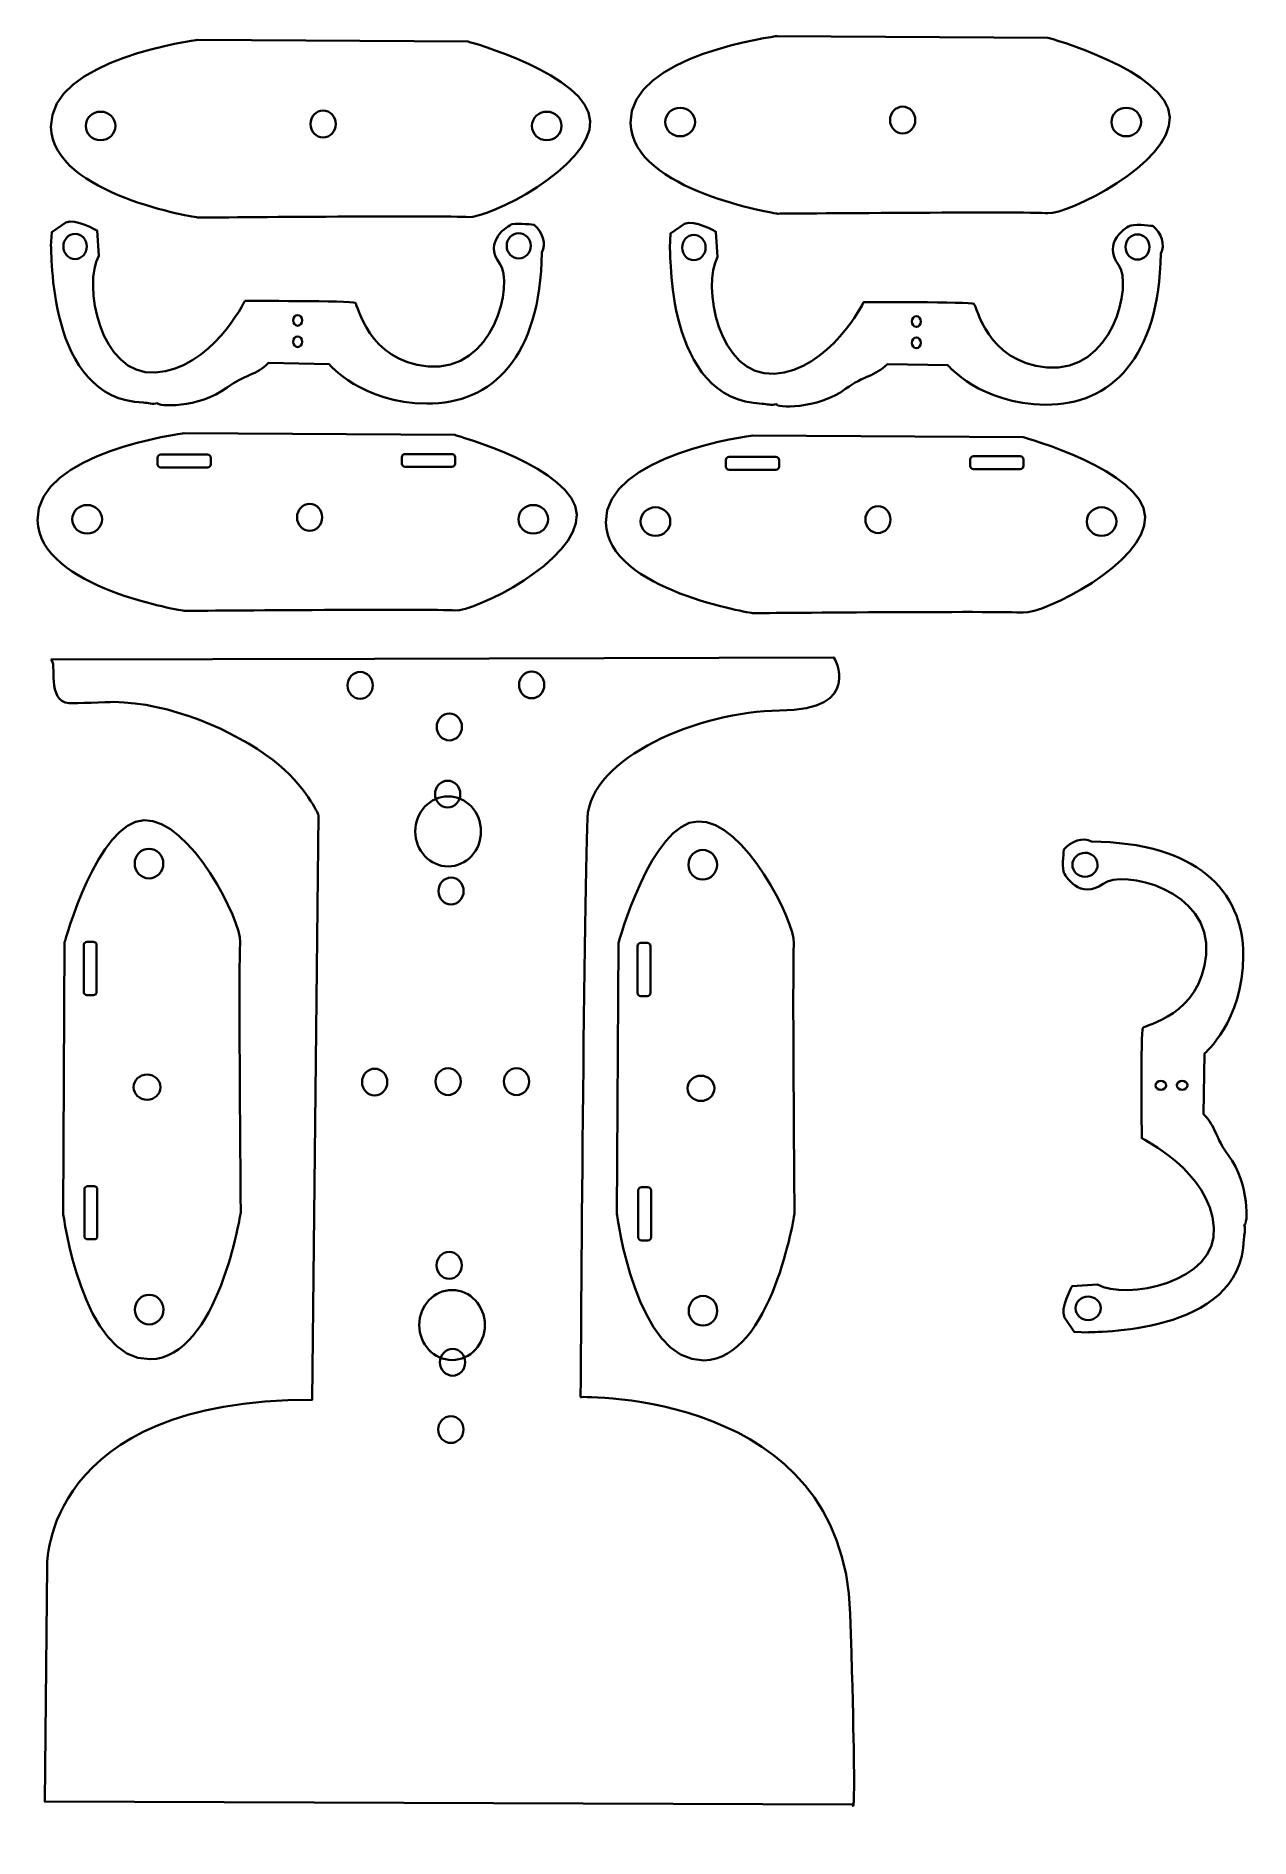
# Model space of a CAD drawing. Header units: centimetres. Extents: x 0.2 to 18.5, y 4.6 to 31.8.
import ezdxf

# ---------------------------------------------------------------- set-up
doc = ezdxf.new("R2010")
doc.units = ezdxf.units.CM

msp = doc.modelspace()

# ---------------------------------------------------------------- linework, layer by layer
at = {"color": 18, "linetype": 'Continuous', "lineweight": 35, "true_color": 0x000000}
for points, knots in [([(2.637, 31.786), (2.637, 31.786), (6.727, 31.761), (6.727, 31.761), (6.727, 31.761), (8.543, 31.262), (8.569, 30.56), (8.594, 29.858), (7.021, 29.085), (6.726, 29.11), (6.43, 29.135), (2.644, 29.102), (2.644, 29.102), (2.644, 29.102), (0.445, 29.442), (0.423, 30.472), (0.401, 31.503), (2.637, 31.786), (2.637, 31.786)], [0, 0, 0, 0, 1, 1, 1, 2, 2, 2, 3, 3, 3, 4, 4, 4, 5, 5, 5, 6, 6, 6, 6]), ([(11.392, 31.845), (11.392, 31.845), (15.482, 31.82), (15.482, 31.82), (15.482, 31.82), (17.297, 31.321), (17.323, 30.619), (17.349, 29.917), (15.776, 29.144), (15.48, 29.169), (15.185, 29.194), (11.398, 29.161), (11.398, 29.161), (11.398, 29.161), (9.2, 29.501), (9.178, 30.532), (9.156, 31.562), (11.392, 31.845), (11.392, 31.845)], [0, 0, 0, 0, 1, 1, 1, 2, 2, 2, 3, 3, 3, 4, 4, 4, 5, 5, 5, 6, 6, 6, 6]), ([(13.288, 30.779), (13.394, 30.779), (13.479, 30.688), (13.479, 30.575), (13.479, 30.463), (13.394, 30.372), (13.288, 30.372), (13.183, 30.372), (13.098, 30.463), (13.098, 30.575), (13.098, 30.688), (13.183, 30.779), (13.288, 30.779)], [0, 0, 0, 0, 1, 1, 1, 2, 2, 2, 3, 3, 3, 4, 4, 4, 4]), ([(1.173, 30.702), (1.296, 30.702), (1.397, 30.606), (1.397, 30.487), (1.397, 30.367), (1.296, 30.271), (1.173, 30.271), (1.049, 30.271), (0.948, 30.367), (0.948, 30.487), (0.948, 30.606), (1.049, 30.702), (1.173, 30.702)], [0, 0, 0, 0, 1, 1, 1, 2, 2, 2, 3, 3, 3, 4, 4, 4, 4]), ([(4.534, 30.719), (4.639, 30.719), (4.724, 30.628), (4.724, 30.516), (4.724, 30.404), (4.639, 30.313), (4.534, 30.313), (4.429, 30.313), (4.343, 30.404), (4.343, 30.516), (4.343, 30.628), (4.429, 30.719), (4.534, 30.719)], [0, 0, 0, 0, 1, 1, 1, 2, 2, 2, 3, 3, 3, 4, 4, 4, 4]), ([(7.912, 30.702), (8.036, 30.702), (8.136, 30.606), (8.136, 30.487), (8.136, 30.367), (8.036, 30.271), (7.912, 30.271), (7.788, 30.271), (7.688, 30.367), (7.688, 30.487), (7.688, 30.606), (7.788, 30.702), (7.912, 30.702)], [0, 0, 0, 0, 1, 1, 1, 2, 2, 2, 3, 3, 3, 4, 4, 4, 4]), ([(9.927, 30.762), (10.051, 30.762), (10.152, 30.665), (10.152, 30.546), (10.152, 30.427), (10.051, 30.33), (9.927, 30.33), (9.803, 30.33), (9.703, 30.427), (9.703, 30.546), (9.703, 30.665), (9.803, 30.762), (9.927, 30.762)], [0, 0, 0, 0, 1, 1, 1, 2, 2, 2, 3, 3, 3, 4, 4, 4, 4]), ([(16.667, 30.762), (16.79, 30.762), (16.891, 30.665), (16.891, 30.546), (16.891, 30.427), (16.79, 30.33), (16.667, 30.33), (16.543, 30.33), (16.442, 30.427), (16.442, 30.546), (16.442, 30.665), (16.543, 30.762), (16.667, 30.762)], [0, 0, 0, 0, 1, 1, 1, 2, 2, 2, 3, 3, 3, 4, 4, 4, 4]), ([(0.423, 28.668), (0.443, 28.654), (0.343, 26.353), (1.82, 26.307), (1.891, 26.305), (1.957, 26.274), (2.035, 26.3), (2.011, 26.246), (2.652, 26.211), (3.085, 26.534), (3.352, 26.732), (3.524, 26.718), (3.709, 26.905), (3.709, 26.905), (4.625, 26.888), (4.625, 26.888), (4.625, 26.888), (5.11, 26.299), (6.101, 26.291), (7.092, 26.283), (7.819, 27.005), (7.838, 28.575), (7.913, 28.701), (7.847, 28.889), (7.722, 28.992), (7.722, 28.992), (7.488, 29.023), (7.391, 29.001), (7.327, 28.986), (6.947, 28.743), (7.203, 28.404), (7.421, 28.114), (7.115, 26.76), (6.119, 26.854), (5.195, 26.941), (5.067, 27.788), (5.017, 27.816), (4.966, 27.847), (3.352, 27.842), (3.352, 27.842), (3.352, 27.842), (2.842, 26.81), (1.999, 26.76), (1.157, 26.71), (0.902, 28.108), (1.147, 28.524), (1.147, 28.524), (1.121, 28.906), (1.121, 28.906), (1.121, 28.906), (0.788, 29.095), (0.648, 29.026), (0.648, 29.026), (0.434, 28.881), (0.434, 28.881), (0.434, 28.881), (0.423, 28.668), (0.423, 28.668)], [0, 0, 0, 0, 1, 1, 1, 2, 2, 2, 3, 3, 3, 4, 4, 4, 5, 5, 5, 6, 6, 6, 7, 7, 7, 8, 8, 8, 9, 9, 9, 10, 10, 10, 11, 11, 11, 12, 12, 12, 13, 13, 13, 14, 14, 14, 15, 15, 15, 16, 16, 16, 17, 17, 17, 18, 18, 18, 19, 19, 19, 19]), ([(7.489, 28.865), (7.589, 28.865), (7.671, 28.78), (7.671, 28.675), (7.671, 28.57), (7.589, 28.484), (7.489, 28.484), (7.388, 28.484), (7.307, 28.57), (7.307, 28.675), (7.307, 28.78), (7.388, 28.865), (7.489, 28.865)], [0, 0, 0, 0, 1, 1, 1, 2, 2, 2, 3, 3, 3, 4, 4, 4, 4]), ([(9.771, 28.651), (9.79, 28.637), (9.69, 26.336), (11.167, 26.29), (11.238, 26.288), (11.304, 26.257), (11.383, 26.283), (11.358, 26.23), (11.999, 26.194), (12.432, 26.517), (12.699, 26.715), (12.871, 26.701), (13.057, 26.888), (13.057, 26.888), (13.972, 26.871), (13.972, 26.871), (13.972, 26.871), (14.458, 26.283), (15.448, 26.275), (16.439, 26.267), (17.166, 26.988), (17.186, 28.558), (17.261, 28.684), (17.195, 28.872), (17.069, 28.975), (17.069, 28.975), (16.835, 29.006), (16.738, 28.984), (16.674, 28.969), (16.294, 28.726), (16.55, 28.387), (16.769, 28.097), (16.462, 26.743), (15.466, 26.837), (14.543, 26.924), (14.414, 27.771), (14.365, 27.799), (14.313, 27.83), (12.699, 27.825), (12.699, 27.825), (12.699, 27.825), (12.189, 26.793), (11.347, 26.743), (10.504, 26.693), (10.249, 28.091), (10.494, 28.507), (10.494, 28.507), (10.468, 28.889), (10.468, 28.889), (10.468, 28.889), (10.135, 29.078), (9.995, 29.009), (9.995, 29.009), (9.781, 28.864), (9.781, 28.864), (9.781, 28.864), (9.771, 28.651), (9.771, 28.651)], [0, 0, 0, 0, 1, 1, 1, 2, 2, 2, 3, 3, 3, 4, 4, 4, 5, 5, 5, 6, 6, 6, 7, 7, 7, 8, 8, 8, 9, 9, 9, 10, 10, 10, 11, 11, 11, 12, 12, 12, 13, 13, 13, 14, 14, 14, 15, 15, 15, 16, 16, 16, 17, 17, 17, 18, 18, 18, 19, 19, 19, 19]), ([(9.771, 28.651), (9.79, 28.637), (9.69, 26.336), (11.167, 26.29), (11.238, 26.288), (11.304, 26.257), (11.383, 26.283), (11.358, 26.23), (11.999, 26.194), (12.432, 26.517), (12.699, 26.715), (12.871, 26.701), (13.057, 26.888), (13.057, 26.888), (13.972, 26.871), (13.972, 26.871), (13.972, 26.871), (14.458, 26.283), (15.448, 26.275), (16.439, 26.267), (17.166, 26.988), (17.186, 28.558), (17.261, 28.684), (17.195, 28.872), (17.069, 28.975), (17.069, 28.975), (16.835, 29.006), (16.738, 28.984), (16.674, 28.969), (16.294, 28.726), (16.55, 28.387), (16.769, 28.097), (16.462, 26.743), (15.466, 26.837), (14.543, 26.924), (14.414, 27.771), (14.365, 27.799), (14.313, 27.83), (12.699, 27.825), (12.699, 27.825), (12.699, 27.825), (12.189, 26.793), (11.347, 26.743), (10.504, 26.693), (10.249, 28.091), (10.494, 28.507), (10.494, 28.507), (10.468, 28.889), (10.468, 28.889), (10.468, 28.889), (10.135, 29.078), (9.995, 29.009), (9.995, 29.009), (9.781, 28.864), (9.781, 28.864), (9.781, 28.864), (9.771, 28.651), (9.771, 28.651)], [0, 0, 0, 0, 1, 1, 1, 2, 2, 2, 3, 3, 3, 4, 4, 4, 5, 5, 5, 6, 6, 6, 7, 7, 7, 8, 8, 8, 9, 9, 9, 10, 10, 10, 11, 11, 11, 12, 12, 12, 13, 13, 13, 14, 14, 14, 15, 15, 15, 16, 16, 16, 17, 17, 17, 18, 18, 18, 19, 19, 19, 19]), ([(0.787, 28.857), (0.886, 28.857), (0.965, 28.771), (0.965, 28.666), (0.965, 28.561), (0.886, 28.476), (0.787, 28.476), (0.689, 28.476), (0.61, 28.561), (0.61, 28.666), (0.61, 28.771), (0.689, 28.857), (0.787, 28.857)], [0, 0, 0, 0, 1, 1, 1, 2, 2, 2, 3, 3, 3, 4, 4, 4, 4]), ([(10.135, 28.84), (10.233, 28.84), (10.312, 28.754), (10.312, 28.649), (10.312, 28.544), (10.233, 28.459), (10.135, 28.459), (10.036, 28.459), (9.957, 28.544), (9.957, 28.649), (9.957, 28.754), (10.036, 28.84), (10.135, 28.84)], [0, 0, 0, 0, 1, 1, 1, 2, 2, 2, 3, 3, 3, 4, 4, 4, 4]), ([(16.836, 28.848), (16.936, 28.848), (17.018, 28.763), (17.018, 28.658), (17.018, 28.553), (16.936, 28.467), (16.836, 28.467), (16.735, 28.467), (16.654, 28.553), (16.654, 28.658), (16.654, 28.763), (16.735, 28.848), (16.836, 28.848)], [0, 0, 0, 0, 1, 1, 1, 2, 2, 2, 3, 3, 3, 4, 4, 4, 4]), ([(4.149, 27.629), (4.186, 27.629), (4.216, 27.593), (4.216, 27.549), (4.216, 27.504), (4.186, 27.468), (4.149, 27.468), (4.111, 27.468), (4.081, 27.504), (4.081, 27.549), (4.081, 27.593), (4.111, 27.629), (4.149, 27.629)], [0, 0, 0, 0, 1, 1, 1, 2, 2, 2, 3, 3, 3, 4, 4, 4, 4]), ([(13.496, 27.612), (13.533, 27.612), (13.564, 27.576), (13.564, 27.532), (13.564, 27.487), (13.533, 27.451), (13.496, 27.451), (13.458, 27.451), (13.428, 27.487), (13.428, 27.532), (13.428, 27.576), (13.458, 27.612), (13.496, 27.612)], [0, 0, 0, 0, 1, 1, 1, 2, 2, 2, 3, 3, 3, 4, 4, 4, 4]), ([(4.149, 27.307), (4.186, 27.307), (4.216, 27.271), (4.216, 27.227), (4.216, 27.182), (4.186, 27.146), (4.149, 27.146), (4.111, 27.146), (4.081, 27.182), (4.081, 27.227), (4.081, 27.271), (4.111, 27.307), (4.149, 27.307)], [0, 0, 0, 0, 1, 1, 1, 2, 2, 2, 3, 3, 3, 4, 4, 4, 4]), ([(13.496, 27.29), (13.533, 27.29), (13.564, 27.254), (13.564, 27.21), (13.564, 27.166), (13.533, 27.129), (13.496, 27.129), (13.458, 27.129), (13.428, 27.166), (13.428, 27.21), (13.428, 27.254), (13.458, 27.29), (13.496, 27.29)], [0, 0, 0, 0, 1, 1, 1, 2, 2, 2, 3, 3, 3, 4, 4, 4, 4]), ([(2.434, 25.843), (2.434, 25.843), (6.524, 25.817), (6.524, 25.817), (6.524, 25.817), (8.34, 25.318), (8.365, 24.616), (8.391, 23.914), (6.818, 23.141), (6.522, 23.166), (6.227, 23.192), (2.44, 23.159), (2.44, 23.159), (2.44, 23.159), (0.242, 23.499), (0.22, 24.529), (0.198, 25.559), (2.434, 25.843), (2.434, 25.843)], [0, 0, 0, 0, 1, 1, 1, 2, 2, 2, 3, 3, 3, 4, 4, 4, 5, 5, 5, 6, 6, 6, 6]), ([(2.434, 25.843), (2.434, 25.843), (6.524, 25.817), (6.524, 25.817), (6.524, 25.817), (8.34, 25.318), (8.365, 24.616), (8.391, 23.914), (6.818, 23.141), (6.522, 23.166), (6.227, 23.192), (2.44, 23.159), (2.44, 23.159), (2.44, 23.159), (0.242, 23.499), (0.22, 24.529), (0.198, 25.559), (2.434, 25.843), (2.434, 25.843)], [0, 0, 0, 0, 1, 1, 1, 2, 2, 2, 3, 3, 3, 4, 4, 4, 5, 5, 5, 6, 6, 6, 6]), ([(11.019, 25.809), (11.019, 25.809), (15.109, 25.783), (15.109, 25.783), (15.109, 25.783), (16.925, 25.284), (16.951, 24.582), (16.976, 23.88), (15.403, 23.107), (15.108, 23.133), (14.812, 23.158), (11.026, 23.125), (11.026, 23.125), (11.026, 23.125), (8.827, 23.465), (8.805, 24.495), (8.783, 25.525), (11.019, 25.809), (11.019, 25.809)], [0, 0, 0, 0, 1, 1, 1, 2, 2, 2, 3, 3, 3, 4, 4, 4, 5, 5, 5, 6, 6, 6, 6]), ([(11.019, 25.809), (11.019, 25.809), (15.109, 25.783), (15.109, 25.783), (15.109, 25.783), (16.925, 25.284), (16.951, 24.582), (16.976, 23.88), (15.403, 23.107), (15.108, 23.133), (14.812, 23.158), (11.026, 23.125), (11.026, 23.125), (11.026, 23.125), (8.827, 23.465), (8.805, 24.495), (8.783, 25.525), (11.019, 25.809), (11.019, 25.809)], [0, 0, 0, 0, 1, 1, 1, 2, 2, 2, 3, 3, 3, 4, 4, 4, 5, 5, 5, 6, 6, 6, 6]), ([(0.969, 24.759), (1.093, 24.759), (1.194, 24.662), (1.194, 24.543), (1.194, 24.424), (1.093, 24.327), (0.969, 24.327), (0.846, 24.327), (0.745, 24.424), (0.745, 24.543), (0.745, 24.662), (0.846, 24.759), (0.969, 24.759)], [0, 0, 0, 0, 1, 1, 1, 2, 2, 2, 3, 3, 3, 4, 4, 4, 4]), ([(0.969, 24.759), (1.093, 24.759), (1.194, 24.662), (1.194, 24.543), (1.194, 24.424), (1.093, 24.327), (0.969, 24.327), (0.846, 24.327), (0.745, 24.424), (0.745, 24.543), (0.745, 24.662), (0.846, 24.759), (0.969, 24.759)], [0, 0, 0, 0, 1, 1, 1, 2, 2, 2, 3, 3, 3, 4, 4, 4, 4]), ([(4.331, 24.776), (4.436, 24.776), (4.521, 24.685), (4.521, 24.573), (4.521, 24.46), (4.436, 24.369), (4.331, 24.369), (4.226, 24.369), (4.14, 24.46), (4.14, 24.573), (4.14, 24.685), (4.226, 24.776), (4.331, 24.776)], [0, 0, 0, 0, 1, 1, 1, 2, 2, 2, 3, 3, 3, 4, 4, 4, 4]), ([(4.331, 24.776), (4.436, 24.776), (4.521, 24.685), (4.521, 24.573), (4.521, 24.46), (4.436, 24.369), (4.331, 24.369), (4.226, 24.369), (4.14, 24.46), (4.14, 24.573), (4.14, 24.685), (4.226, 24.776), (4.331, 24.776)], [0, 0, 0, 0, 1, 1, 1, 2, 2, 2, 3, 3, 3, 4, 4, 4, 4]), ([(7.709, 24.759), (7.833, 24.759), (7.933, 24.662), (7.933, 24.543), (7.933, 24.424), (7.833, 24.327), (7.709, 24.327), (7.585, 24.327), (7.485, 24.424), (7.485, 24.543), (7.485, 24.662), (7.585, 24.759), (7.709, 24.759)], [0, 0, 0, 0, 1, 1, 1, 2, 2, 2, 3, 3, 3, 4, 4, 4, 4]), ([(7.709, 24.759), (7.833, 24.759), (7.933, 24.662), (7.933, 24.543), (7.933, 24.424), (7.833, 24.327), (7.709, 24.327), (7.585, 24.327), (7.485, 24.424), (7.485, 24.543), (7.485, 24.662), (7.585, 24.759), (7.709, 24.759)], [0, 0, 0, 0, 1, 1, 1, 2, 2, 2, 3, 3, 3, 4, 4, 4, 4]), ([(9.555, 24.725), (9.678, 24.725), (9.779, 24.628), (9.779, 24.509), (9.779, 24.39), (9.678, 24.293), (9.555, 24.293), (9.431, 24.293), (9.33, 24.39), (9.33, 24.509), (9.33, 24.628), (9.431, 24.725), (9.555, 24.725)], [0, 0, 0, 0, 1, 1, 1, 2, 2, 2, 3, 3, 3, 4, 4, 4, 4]), ([(9.555, 24.725), (9.678, 24.725), (9.779, 24.628), (9.779, 24.509), (9.779, 24.39), (9.678, 24.293), (9.555, 24.293), (9.431, 24.293), (9.33, 24.39), (9.33, 24.509), (9.33, 24.628), (9.431, 24.725), (9.555, 24.725)], [0, 0, 0, 0, 1, 1, 1, 2, 2, 2, 3, 3, 3, 4, 4, 4, 4]), ([(12.916, 24.742), (13.021, 24.742), (13.106, 24.651), (13.106, 24.539), (13.106, 24.427), (13.021, 24.335), (12.916, 24.335), (12.811, 24.335), (12.725, 24.427), (12.725, 24.539), (12.725, 24.651), (12.811, 24.742), (12.916, 24.742)], [0, 0, 0, 0, 1, 1, 1, 2, 2, 2, 3, 3, 3, 4, 4, 4, 4]), ([(12.916, 24.742), (13.021, 24.742), (13.106, 24.651), (13.106, 24.539), (13.106, 24.427), (13.021, 24.335), (12.916, 24.335), (12.811, 24.335), (12.725, 24.427), (12.725, 24.539), (12.725, 24.651), (12.811, 24.742), (12.916, 24.742)], [0, 0, 0, 0, 1, 1, 1, 2, 2, 2, 3, 3, 3, 4, 4, 4, 4]), ([(16.294, 24.725), (16.418, 24.725), (16.518, 24.628), (16.518, 24.509), (16.518, 24.39), (16.418, 24.293), (16.294, 24.293), (16.17, 24.293), (16.07, 24.39), (16.07, 24.509), (16.07, 24.628), (16.17, 24.725), (16.294, 24.725)], [0, 0, 0, 0, 1, 1, 1, 2, 2, 2, 3, 3, 3, 4, 4, 4, 4]), ([(16.294, 24.725), (16.418, 24.725), (16.518, 24.628), (16.518, 24.509), (16.518, 24.39), (16.418, 24.293), (16.294, 24.293), (16.17, 24.293), (16.07, 24.39), (16.07, 24.509), (16.07, 24.628), (16.17, 24.725), (16.294, 24.725)], [0, 0, 0, 0, 1, 1, 1, 2, 2, 2, 3, 3, 3, 4, 4, 4, 4]), ([(0.423, 22.422), (0.423, 22.422), (5.308, 22.437), (5.308, 22.437), (5.308, 22.437), (12.251, 22.456), (12.251, 22.456), (12.251, 22.456), (12.709, 21.661), (11.428, 21.652), (10.224, 21.644), (8.562, 20.945), (8.526, 20.026), (8.471, 18.627), (8.424, 11.28), (8.424, 11.28), (8.424, 11.28), (12.391, 11.389), (12.497, 8.003), (12.602, 4.617), (12.531, 5.125), (12.531, 5.125), (12.531, 5.125), (0.33, 5.167), (0.33, 5.167), (0.33, 5.167), (0.364, 8.731), (0.364, 8.731), (0.364, 8.731), (0.31, 11.245), (4.369, 11.238), (4.369, 11.238), (4.462, 20.077), (4.462, 20.077), (4.462, 20.077), (4.28, 20.519), (3.774, 20.906), (3.184, 21.358), (2.215, 21.774), (1.371, 21.783), (1.265, 21.784), (0.795, 21.758), (0.696, 21.764), (0.351, 21.787), (0.52, 22.392), (0.423, 22.422)], [0, 0, 0, 0, 1, 1, 1, 2, 2, 2, 3, 3, 3, 4, 4, 4, 5, 5, 5, 6, 6, 6, 7, 7, 7, 8, 8, 8, 9, 9, 9, 10, 10, 10, 11, 11, 11, 12, 12, 12, 13, 13, 13, 14, 14, 14, 15, 15, 15, 15]), ([(5.094, 21.829), (4.989, 21.829), (4.904, 21.92), (4.904, 22.033), (4.903, 22.145), (4.989, 22.236), (5.094, 22.236), (5.199, 22.236), (5.284, 22.145), (5.285, 22.033), (5.285, 21.92), (5.199, 21.829), (5.094, 21.829)], [0, 0, 0, 0, 1, 1, 1, 2, 2, 2, 3, 3, 3, 4, 4, 4, 4]), ([(7.685, 21.838), (7.58, 21.838), (7.494, 21.929), (7.494, 22.041), (7.494, 22.153), (7.58, 22.244), (7.685, 22.244), (7.79, 22.244), (7.875, 22.153), (7.875, 22.041), (7.875, 21.929), (7.79, 21.838), (7.685, 21.838)], [0, 0, 0, 0, 1, 1, 1, 2, 2, 2, 3, 3, 3, 4, 4, 4, 4]), ([(6.44, 21.203), (6.335, 21.203), (6.25, 21.294), (6.25, 21.406), (6.25, 21.518), (6.335, 21.609), (6.44, 21.609), (6.545, 21.609), (6.631, 21.518), (6.631, 21.406), (6.631, 21.294), (6.545, 21.203), (6.44, 21.203)], [0, 0, 0, 0, 1, 1, 1, 2, 2, 2, 3, 3, 3, 4, 4, 4, 4]), ([(6.415, 20.187), (6.31, 20.187), (6.225, 20.278), (6.225, 20.39), (6.225, 20.502), (6.31, 20.593), (6.415, 20.593), (6.52, 20.593), (6.606, 20.502), (6.606, 20.39), (6.606, 20.278), (6.52, 20.187), (6.415, 20.187)], [0, 0, 0, 0, 1, 1, 1, 2, 2, 2, 3, 3, 3, 4, 4, 4, 4]), ([(6.423, 19.298), (6.149, 19.298), (5.927, 19.535), (5.927, 19.827), (5.927, 20.119), (6.149, 20.356), (6.423, 20.356), (6.697, 20.356), (6.919, 20.119), (6.919, 19.827), (6.919, 19.535), (6.697, 19.298), (6.423, 19.298)], [0, 0, 0, 0, 1, 1, 1, 2, 2, 2, 3, 3, 3, 4, 4, 4, 4]), ([(0.606, 14.064), (0.606, 14.064), (0.63, 18.155), (0.63, 18.155), (0.63, 18.155), (1.128, 19.97), (1.83, 19.996), (2.532, 20.023), (3.306, 18.45), (3.281, 18.154), (3.256, 17.859), (3.29, 14.072), (3.29, 14.072), (3.29, 14.072), (2.951, 11.874), (1.921, 11.851), (0.891, 11.828), (0.606, 14.064), (0.606, 14.064)], [0, 0, 0, 0, 1, 1, 1, 2, 2, 2, 3, 3, 3, 4, 4, 4, 5, 5, 5, 6, 6, 6, 6]), ([(0.606, 14.064), (0.606, 14.064), (0.63, 18.155), (0.63, 18.155), (0.63, 18.155), (1.128, 19.97), (1.83, 19.996), (2.532, 20.023), (3.306, 18.45), (3.281, 18.154), (3.256, 17.859), (3.29, 14.072), (3.29, 14.072), (3.29, 14.072), (2.951, 11.874), (1.921, 11.851), (0.891, 11.828), (0.606, 14.064), (0.606, 14.064)], [0, 0, 0, 0, 1, 1, 1, 2, 2, 2, 3, 3, 3, 4, 4, 4, 5, 5, 5, 6, 6, 6, 6]), ([(8.971, 14.048), (8.971, 14.048), (8.995, 18.138), (8.995, 18.138), (8.995, 18.138), (9.493, 19.953), (10.195, 19.979), (10.897, 20.006), (11.671, 18.433), (11.646, 18.137), (11.621, 17.842), (11.655, 14.055), (11.655, 14.055), (11.655, 14.055), (11.316, 11.857), (10.286, 11.834), (9.256, 11.812), (8.971, 14.048), (8.971, 14.048)], [0, 0, 0, 0, 1, 1, 1, 2, 2, 2, 3, 3, 3, 4, 4, 4, 5, 5, 5, 6, 6, 6, 6]), ([(8.971, 14.048), (8.971, 14.048), (8.995, 18.138), (8.995, 18.138), (8.995, 18.138), (9.493, 19.953), (10.195, 19.979), (10.897, 20.006), (11.671, 18.433), (11.646, 18.137), (11.621, 17.842), (11.655, 14.055), (11.655, 14.055), (11.655, 14.055), (11.316, 11.857), (10.286, 11.834), (9.256, 11.812), (8.971, 14.048), (8.971, 14.048)], [0, 0, 0, 0, 1, 1, 1, 2, 2, 2, 3, 3, 3, 4, 4, 4, 5, 5, 5, 6, 6, 6, 6]), ([(16.09, 12.257), (16.105, 12.276), (18.407, 12.19), (18.443, 13.667), (18.445, 13.738), (18.475, 13.804), (18.449, 13.883), (18.503, 13.859), (18.535, 14.5), (18.209, 14.931), (18.009, 15.196), (18.023, 15.369), (17.834, 15.553), (17.834, 15.553), (17.846, 16.469), (17.846, 16.469), (17.846, 16.469), (18.432, 16.958), (18.434, 17.948), (18.436, 18.939), (17.71, 19.662), (16.141, 19.672), (16.014, 19.746), (15.826, 19.679), (15.724, 19.553), (15.724, 19.553), (15.695, 19.319), (15.717, 19.222), (15.732, 19.158), (15.978, 18.78), (16.315, 19.037), (16.604, 19.258), (17.959, 18.959), (17.872, 17.963), (17.79, 17.039), (16.944, 16.905), (16.915, 16.856), (16.886, 16.804), (16.9, 15.19), (16.9, 15.19), (16.9, 15.19), (17.934, 14.686), (17.989, 13.844), (18.045, 13.002), (16.648, 12.739), (16.231, 12.981), (16.231, 12.981), (15.848, 12.953), (15.848, 12.953), (15.848, 12.953), (15.661, 12.619), (15.731, 12.48), (15.731, 12.48), (15.877, 12.266), (15.877, 12.266), (15.877, 12.266), (16.09, 12.257), (16.09, 12.257)], [0, 0, 0, 0, 1, 1, 1, 2, 2, 2, 3, 3, 3, 4, 4, 4, 5, 5, 5, 6, 6, 6, 7, 7, 7, 8, 8, 8, 9, 9, 9, 10, 10, 10, 11, 11, 11, 12, 12, 12, 13, 13, 13, 14, 14, 14, 15, 15, 15, 16, 16, 16, 17, 17, 17, 18, 18, 18, 19, 19, 19, 19]), ([(16.09, 12.257), (16.105, 12.276), (18.407, 12.19), (18.443, 13.667), (18.445, 13.738), (18.475, 13.804), (18.449, 13.883), (18.503, 13.859), (18.535, 14.5), (18.209, 14.931), (18.009, 15.196), (18.023, 15.369), (17.834, 15.553), (17.834, 15.553), (17.846, 16.469), (17.846, 16.469), (17.846, 16.469), (18.432, 16.958), (18.434, 17.948), (18.436, 18.939), (17.71, 19.662), (16.141, 19.672), (16.014, 19.746), (15.826, 19.679), (15.724, 19.553), (15.724, 19.553), (15.695, 19.319), (15.717, 19.222), (15.732, 19.158), (15.978, 18.78), (16.315, 19.037), (16.604, 19.258), (17.959, 18.959), (17.872, 17.963), (17.79, 17.039), (16.944, 16.905), (16.915, 16.856), (16.886, 16.804), (16.9, 15.19), (16.9, 15.19), (16.9, 15.19), (17.934, 14.686), (17.989, 13.844), (18.045, 13.002), (16.648, 12.739), (16.231, 12.981), (16.231, 12.981), (15.848, 12.953), (15.848, 12.953), (15.848, 12.953), (15.661, 12.619), (15.731, 12.48), (15.731, 12.48), (15.877, 12.266), (15.877, 12.266), (15.877, 12.266), (16.09, 12.257), (16.09, 12.257)], [0, 0, 0, 0, 1, 1, 1, 2, 2, 2, 3, 3, 3, 4, 4, 4, 5, 5, 5, 6, 6, 6, 7, 7, 7, 8, 8, 8, 9, 9, 9, 10, 10, 10, 11, 11, 11, 12, 12, 12, 13, 13, 13, 14, 14, 14, 15, 15, 15, 16, 16, 16, 17, 17, 17, 18, 18, 18, 19, 19, 19, 19]), ([(1.688, 19.34), (1.688, 19.464), (1.784, 19.564), (1.904, 19.564), (2.023, 19.564), (2.12, 19.464), (2.12, 19.34), (2.12, 19.216), (2.023, 19.116), (1.904, 19.116), (1.785, 19.116), (1.688, 19.216), (1.688, 19.34)], [0, 0, 0, 0, 1, 1, 1, 2, 2, 2, 3, 3, 3, 4, 4, 4, 4]), ([(1.688, 19.34), (1.688, 19.464), (1.784, 19.564), (1.904, 19.564), (2.023, 19.564), (2.12, 19.464), (2.12, 19.34), (2.12, 19.216), (2.023, 19.116), (1.904, 19.116), (1.785, 19.116), (1.688, 19.216), (1.688, 19.34)], [0, 0, 0, 0, 1, 1, 1, 2, 2, 2, 3, 3, 3, 4, 4, 4, 4]), ([(10.053, 19.323), (10.053, 19.447), (10.15, 19.547), (10.269, 19.547), (10.388, 19.547), (10.485, 19.447), (10.485, 19.323), (10.485, 19.199), (10.388, 19.099), (10.269, 19.099), (10.15, 19.099), (10.053, 19.199), (10.053, 19.323)], [0, 0, 0, 0, 1, 1, 1, 2, 2, 2, 3, 3, 3, 4, 4, 4, 4]), ([(10.053, 19.323), (10.053, 19.447), (10.15, 19.547), (10.269, 19.547), (10.388, 19.547), (10.485, 19.447), (10.485, 19.323), (10.485, 19.199), (10.388, 19.099), (10.269, 19.099), (10.15, 19.099), (10.053, 19.199), (10.053, 19.323)], [0, 0, 0, 0, 1, 1, 1, 2, 2, 2, 3, 3, 3, 4, 4, 4, 4]), ([(15.852, 19.321), (15.852, 19.421), (15.936, 19.503), (16.042, 19.504), (16.147, 19.505), (16.233, 19.424), (16.233, 19.323), (16.234, 19.223), (16.149, 19.141), (16.044, 19.14), (15.939, 19.139), (15.853, 19.22), (15.852, 19.321)], [0, 0, 0, 0, 1, 1, 1, 2, 2, 2, 3, 3, 3, 4, 4, 4, 4]), ([(6.466, 18.722), (6.361, 18.722), (6.276, 18.813), (6.276, 18.925), (6.276, 19.037), (6.361, 19.128), (6.466, 19.129), (6.571, 19.129), (6.657, 19.037), (6.657, 18.925), (6.657, 18.813), (6.571, 18.722), (6.466, 18.722)], [0, 0, 0, 0, 1, 1, 1, 2, 2, 2, 3, 3, 3, 4, 4, 4, 4]), ([(1.672, 15.962), (1.672, 16.067), (1.763, 16.152), (1.875, 16.152), (1.988, 16.152), (2.079, 16.067), (2.079, 15.962), (2.079, 15.857), (1.988, 15.771), (1.876, 15.771), (1.763, 15.771), (1.672, 15.857), (1.672, 15.962)], [0, 0, 0, 0, 1, 1, 1, 2, 2, 2, 3, 3, 3, 4, 4, 4, 4]), ([(1.672, 15.962), (1.672, 16.067), (1.763, 16.152), (1.875, 16.152), (1.988, 16.152), (2.079, 16.067), (2.079, 15.962), (2.079, 15.857), (1.988, 15.771), (1.876, 15.771), (1.763, 15.771), (1.672, 15.857), (1.672, 15.962)], [0, 0, 0, 0, 1, 1, 1, 2, 2, 2, 3, 3, 3, 4, 4, 4, 4]), ([(5.313, 16.241), (5.418, 16.241), (5.503, 16.15), (5.503, 16.038), (5.503, 15.926), (5.418, 15.835), (5.313, 15.835), (5.208, 15.835), (5.122, 15.926), (5.122, 16.038), (5.122, 16.15), (5.208, 16.241), (5.313, 16.241)], [0, 0, 0, 0, 1, 1, 1, 2, 2, 2, 3, 3, 3, 4, 4, 4, 4]), ([(6.422, 16.25), (6.527, 16.25), (6.612, 16.159), (6.612, 16.047), (6.612, 15.934), (6.527, 15.843), (6.422, 15.843), (6.317, 15.843), (6.231, 15.934), (6.231, 16.047), (6.231, 16.159), (6.317, 16.25), (6.422, 16.25)], [0, 0, 0, 0, 1, 1, 1, 2, 2, 2, 3, 3, 3, 4, 4, 4, 4]), ([(6.422, 16.25), (6.527, 16.25), (6.612, 16.159), (6.612, 16.047), (6.612, 15.934), (6.527, 15.843), (6.422, 15.843), (6.317, 15.843), (6.231, 15.934), (6.231, 16.047), (6.231, 16.159), (6.317, 16.25), (6.422, 16.25)], [0, 0, 0, 0, 1, 1, 1, 2, 2, 2, 3, 3, 3, 4, 4, 4, 4]), ([(6.422, 16.25), (6.527, 16.25), (6.612, 16.159), (6.612, 16.047), (6.612, 15.934), (6.527, 15.843), (6.422, 15.843), (6.317, 15.843), (6.231, 15.934), (6.231, 16.047), (6.231, 16.159), (6.317, 16.25), (6.422, 16.25)], [0, 0, 0, 0, 1, 1, 1, 2, 2, 2, 3, 3, 3, 4, 4, 4, 4]), ([(7.455, 16.25), (7.56, 16.25), (7.645, 16.159), (7.645, 16.047), (7.645, 15.934), (7.56, 15.843), (7.455, 15.843), (7.35, 15.843), (7.264, 15.934), (7.264, 16.047), (7.264, 16.159), (7.35, 16.25), (7.455, 16.25)], [0, 0, 0, 0, 1, 1, 1, 2, 2, 2, 3, 3, 3, 4, 4, 4, 4]), ([(10.037, 15.945), (10.037, 16.05), (10.128, 16.135), (10.24, 16.135), (10.353, 16.135), (10.444, 16.05), (10.444, 15.945), (10.444, 15.84), (10.353, 15.754), (10.241, 15.754), (10.129, 15.754), (10.037, 15.84), (10.037, 15.945)], [0, 0, 0, 0, 1, 1, 1, 2, 2, 2, 3, 3, 3, 4, 4, 4, 4]), ([(10.037, 15.945), (10.037, 16.05), (10.128, 16.135), (10.24, 16.135), (10.353, 16.135), (10.444, 16.05), (10.444, 15.945), (10.444, 15.84), (10.353, 15.754), (10.241, 15.754), (10.129, 15.754), (10.037, 15.84), (10.037, 15.945)], [0, 0, 0, 0, 1, 1, 1, 2, 2, 2, 3, 3, 3, 4, 4, 4, 4]), ([(17.108, 15.988), (17.108, 16.026), (17.143, 16.056), (17.188, 16.056), (17.232, 16.057), (17.268, 16.026), (17.269, 15.989), (17.269, 15.952), (17.233, 15.921), (17.189, 15.921), (17.144, 15.921), (17.108, 15.951), (17.108, 15.988)], [0, 0, 0, 0, 1, 1, 1, 2, 2, 2, 3, 3, 3, 4, 4, 4, 4]), ([(17.43, 15.99), (17.429, 16.027), (17.465, 16.058), (17.51, 16.058), (17.554, 16.058), (17.59, 16.028), (17.59, 15.991), (17.591, 15.954), (17.555, 15.923), (17.51, 15.923), (17.466, 15.923), (17.43, 15.953), (17.43, 15.99)], [0, 0, 0, 0, 1, 1, 1, 2, 2, 2, 3, 3, 3, 4, 4, 4, 4]), ([(6.439, 13.473), (6.544, 13.473), (6.629, 13.382), (6.629, 13.27), (6.629, 13.157), (6.544, 13.066), (6.439, 13.066), (6.334, 13.066), (6.248, 13.157), (6.248, 13.27), (6.248, 13.382), (6.334, 13.473), (6.439, 13.473)], [0, 0, 0, 0, 1, 1, 1, 2, 2, 2, 3, 3, 3, 4, 4, 4, 4]), ([(1.691, 12.6), (1.691, 12.724), (1.787, 12.825), (1.906, 12.825), (2.026, 12.825), (2.122, 12.724), (2.122, 12.601), (2.123, 12.477), (2.026, 12.376), (1.907, 12.376), (1.787, 12.376), (1.691, 12.477), (1.691, 12.6)], [0, 0, 0, 0, 1, 1, 1, 2, 2, 2, 3, 3, 3, 4, 4, 4, 4]), ([(1.691, 12.6), (1.691, 12.724), (1.787, 12.825), (1.906, 12.825), (2.026, 12.825), (2.122, 12.724), (2.122, 12.601), (2.123, 12.477), (2.026, 12.376), (1.907, 12.376), (1.787, 12.376), (1.691, 12.477), (1.691, 12.6)], [0, 0, 0, 0, 1, 1, 1, 2, 2, 2, 3, 3, 3, 4, 4, 4, 4]), ([(6.482, 12.897), (6.756, 12.897), (6.978, 12.66), (6.978, 12.368), (6.978, 12.076), (6.756, 11.839), (6.482, 11.839), (6.208, 11.839), (5.986, 12.076), (5.986, 12.368), (5.986, 12.66), (6.208, 12.897), (6.482, 12.897)], [0, 0, 0, 0, 1, 1, 1, 2, 2, 2, 3, 3, 3, 4, 4, 4, 4]), ([(10.056, 12.583), (10.056, 12.707), (10.152, 12.808), (10.272, 12.808), (10.391, 12.808), (10.487, 12.708), (10.488, 12.584), (10.488, 12.46), (10.391, 12.359), (10.272, 12.359), (10.153, 12.359), (10.056, 12.46), (10.056, 12.583)], [0, 0, 0, 0, 1, 1, 1, 2, 2, 2, 3, 3, 3, 4, 4, 4, 4]), ([(10.056, 12.583), (10.056, 12.707), (10.152, 12.808), (10.272, 12.808), (10.391, 12.808), (10.487, 12.708), (10.488, 12.584), (10.488, 12.46), (10.391, 12.359), (10.272, 12.359), (10.153, 12.359), (10.056, 12.46), (10.056, 12.583)], [0, 0, 0, 0, 1, 1, 1, 2, 2, 2, 3, 3, 3, 4, 4, 4, 4]), ([(15.9, 12.62), (15.899, 12.718), (15.984, 12.798), (16.089, 12.799), (16.194, 12.799), (16.28, 12.72), (16.281, 12.622), (16.281, 12.524), (16.197, 12.444), (16.091, 12.443), (15.986, 12.442), (15.9, 12.522), (15.9, 12.62)], [0, 0, 0, 0, 1, 1, 1, 2, 2, 2, 3, 3, 3, 4, 4, 4, 4]), ([(6.49, 12.008), (6.595, 12.008), (6.68, 11.917), (6.68, 11.805), (6.68, 11.693), (6.595, 11.602), (6.49, 11.602), (6.385, 11.602), (6.299, 11.693), (6.299, 11.805), (6.299, 11.917), (6.385, 12.008), (6.49, 12.008)], [0, 0, 0, 0, 1, 1, 1, 2, 2, 2, 3, 3, 3, 4, 4, 4, 4]), ([(6.464, 10.992), (6.569, 10.992), (6.655, 10.901), (6.655, 10.789), (6.655, 10.677), (6.569, 10.586), (6.464, 10.586), (6.359, 10.586), (6.274, 10.677), (6.274, 10.789), (6.274, 10.901), (6.359, 10.992), (6.464, 10.992)], [0, 0, 0, 0, 1, 1, 1, 2, 2, 2, 3, 3, 3, 4, 4, 4, 4])]:
    msp.add_open_spline(points, degree=3, knots=knots, dxfattribs=at)
at = {"color": 18, "linetype": 'Continuous', "lineweight": 35, "true_color": 0x010000}
for points in [[(2.836, 25.472), (2.836, 25.472), (2.836, 25.375), (2.836, 25.375), (2.836, 25.348), (2.815, 25.326), (2.788, 25.326), (2.788, 25.326), (2.081, 25.326), (2.081, 25.326), (2.054, 25.326), (2.032, 25.348), (2.032, 25.375), (2.032, 25.375), (2.032, 25.472), (2.032, 25.472), (2.032, 25.499), (2.054, 25.521), (2.081, 25.521), (2.081, 25.521), (2.788, 25.521), (2.788, 25.521), (2.815, 25.521), (2.836, 25.499), (2.836, 25.472)], [(2.836, 25.472), (2.836, 25.472), (2.836, 25.375), (2.836, 25.375), (2.836, 25.348), (2.815, 25.326), (2.788, 25.326), (2.788, 25.326), (2.081, 25.326), (2.081, 25.326), (2.054, 25.326), (2.032, 25.348), (2.032, 25.375), (2.032, 25.375), (2.032, 25.472), (2.032, 25.472), (2.032, 25.499), (2.054, 25.521), (2.081, 25.521), (2.081, 25.521), (2.788, 25.521), (2.788, 25.521), (2.815, 25.521), (2.836, 25.499), (2.836, 25.472)], [(6.528, 25.481), (6.528, 25.481), (6.528, 25.383), (6.528, 25.383), (6.528, 25.356), (6.506, 25.335), (6.479, 25.335), (6.479, 25.335), (5.772, 25.335), (5.772, 25.335), (5.745, 25.335), (5.723, 25.356), (5.723, 25.383), (5.723, 25.383), (5.723, 25.481), (5.723, 25.481), (5.723, 25.507), (5.745, 25.529), (5.772, 25.529), (5.772, 25.529), (6.479, 25.529), (6.479, 25.529), (6.506, 25.529), (6.528, 25.507), (6.528, 25.481)], [(6.528, 25.481), (6.528, 25.481), (6.528, 25.383), (6.528, 25.383), (6.528, 25.356), (6.506, 25.335), (6.479, 25.335), (6.479, 25.335), (5.772, 25.335), (5.772, 25.335), (5.745, 25.335), (5.723, 25.356), (5.723, 25.383), (5.723, 25.383), (5.723, 25.481), (5.723, 25.481), (5.723, 25.507), (5.745, 25.529), (5.772, 25.529), (5.772, 25.529), (6.479, 25.529), (6.479, 25.529), (6.506, 25.529), (6.528, 25.507), (6.528, 25.481)], [(11.422, 25.438), (11.422, 25.438), (11.422, 25.341), (11.422, 25.341), (11.422, 25.314), (11.4, 25.292), (11.373, 25.292), (11.373, 25.292), (10.666, 25.292), (10.666, 25.292), (10.639, 25.292), (10.617, 25.314), (10.617, 25.341), (10.617, 25.341), (10.617, 25.438), (10.617, 25.438), (10.617, 25.465), (10.639, 25.487), (10.666, 25.487), (10.666, 25.487), (11.373, 25.487), (11.373, 25.487), (11.4, 25.487), (11.422, 25.465), (11.422, 25.438)], [(11.422, 25.438), (11.422, 25.438), (11.422, 25.341), (11.422, 25.341), (11.422, 25.314), (11.4, 25.292), (11.373, 25.292), (11.373, 25.292), (10.666, 25.292), (10.666, 25.292), (10.639, 25.292), (10.617, 25.314), (10.617, 25.341), (10.617, 25.341), (10.617, 25.438), (10.617, 25.438), (10.617, 25.465), (10.639, 25.487), (10.666, 25.487), (10.666, 25.487), (11.373, 25.487), (11.373, 25.487), (11.4, 25.487), (11.422, 25.465), (11.422, 25.438)], [(15.113, 25.447), (15.113, 25.447), (15.113, 25.349), (15.113, 25.349), (15.113, 25.323), (15.091, 25.301), (15.064, 25.301), (15.064, 25.301), (14.357, 25.301), (14.357, 25.301), (14.33, 25.301), (14.309, 25.323), (14.309, 25.349), (14.309, 25.349), (14.309, 25.447), (14.309, 25.447), (14.309, 25.474), (14.33, 25.495), (14.357, 25.495), (14.357, 25.495), (15.064, 25.495), (15.064, 25.495), (15.091, 25.495), (15.113, 25.474), (15.113, 25.447)], [(15.113, 25.447), (15.113, 25.447), (15.113, 25.349), (15.113, 25.349), (15.113, 25.323), (15.091, 25.301), (15.064, 25.301), (15.064, 25.301), (14.357, 25.301), (14.357, 25.301), (14.33, 25.301), (14.309, 25.323), (14.309, 25.349), (14.309, 25.349), (14.309, 25.447), (14.309, 25.447), (14.309, 25.474), (14.33, 25.495), (14.357, 25.495), (14.357, 25.495), (15.064, 25.495), (15.064, 25.495), (15.091, 25.495), (15.113, 25.474), (15.113, 25.447)], [(0.967, 18.158), (0.967, 18.158), (1.064, 18.159), (1.064, 18.159), (1.091, 18.159), (1.113, 18.137), (1.113, 18.11), (1.113, 18.11), (1.113, 17.403), (1.113, 17.403), (1.113, 17.376), (1.091, 17.354), (1.064, 17.354), (1.064, 17.354), (0.967, 17.354), (0.967, 17.354), (0.94, 17.354), (0.918, 17.376), (0.918, 17.403), (0.918, 17.403), (0.918, 18.11), (0.918, 18.11), (0.918, 18.137), (0.94, 18.158), (0.967, 18.158)], [(0.967, 18.158), (0.967, 18.158), (1.064, 18.159), (1.064, 18.159), (1.091, 18.159), (1.113, 18.137), (1.113, 18.11), (1.113, 18.11), (1.113, 17.403), (1.113, 17.403), (1.113, 17.376), (1.091, 17.354), (1.064, 17.354), (1.064, 17.354), (0.967, 17.354), (0.967, 17.354), (0.94, 17.354), (0.918, 17.376), (0.918, 17.403), (0.918, 17.403), (0.918, 18.11), (0.918, 18.11), (0.918, 18.137), (0.94, 18.158), (0.967, 18.158)], [(9.332, 18.142), (9.332, 18.142), (9.429, 18.142), (9.429, 18.142), (9.456, 18.142), (9.478, 18.12), (9.478, 18.093), (9.478, 18.093), (9.478, 17.386), (9.478, 17.386), (9.478, 17.359), (9.456, 17.337), (9.429, 17.337), (9.429, 17.337), (9.332, 17.337), (9.332, 17.337), (9.305, 17.337), (9.283, 17.359), (9.283, 17.386), (9.283, 17.386), (9.283, 18.093), (9.283, 18.093), (9.283, 18.12), (9.305, 18.142), (9.332, 18.142)], [(9.332, 18.142), (9.332, 18.142), (9.429, 18.142), (9.429, 18.142), (9.456, 18.142), (9.478, 18.12), (9.478, 18.093), (9.478, 18.093), (9.478, 17.386), (9.478, 17.386), (9.478, 17.359), (9.456, 17.337), (9.429, 17.337), (9.429, 17.337), (9.332, 17.337), (9.332, 17.337), (9.305, 17.337), (9.283, 17.359), (9.283, 17.386), (9.283, 17.386), (9.283, 18.093), (9.283, 18.093), (9.283, 18.12), (9.305, 18.142), (9.332, 18.142)], [(0.977, 14.467), (0.977, 14.467), (1.074, 14.467), (1.074, 14.467), (1.101, 14.467), (1.123, 14.445), (1.123, 14.418), (1.123, 14.418), (1.123, 13.711), (1.123, 13.711), (1.123, 13.685), (1.101, 13.663), (1.074, 13.663), (1.074, 13.663), (0.977, 13.663), (0.977, 13.663), (0.95, 13.663), (0.928, 13.684), (0.928, 13.711), (0.928, 13.711), (0.928, 14.418), (0.928, 14.418), (0.928, 14.445), (0.95, 14.467), (0.977, 14.467)], [(0.977, 14.467), (0.977, 14.467), (1.074, 14.467), (1.074, 14.467), (1.101, 14.467), (1.123, 14.445), (1.123, 14.418), (1.123, 14.418), (1.123, 13.711), (1.123, 13.711), (1.123, 13.685), (1.101, 13.663), (1.074, 13.663), (1.074, 13.663), (0.977, 13.663), (0.977, 13.663), (0.95, 13.663), (0.928, 13.684), (0.928, 13.711), (0.928, 13.711), (0.928, 14.418), (0.928, 14.418), (0.928, 14.445), (0.95, 14.467), (0.977, 14.467)], [(9.342, 14.45), (9.342, 14.45), (9.439, 14.45), (9.439, 14.45), (9.466, 14.45), (9.488, 14.428), (9.488, 14.401), (9.488, 14.401), (9.488, 13.695), (9.488, 13.695), (9.488, 13.668), (9.466, 13.646), (9.439, 13.646), (9.439, 13.646), (9.342, 13.646), (9.342, 13.646), (9.315, 13.646), (9.293, 13.668), (9.293, 13.694), (9.293, 13.694), (9.293, 14.401), (9.293, 14.401), (9.293, 14.428), (9.315, 14.45), (9.342, 14.45)], [(9.342, 14.45), (9.342, 14.45), (9.439, 14.45), (9.439, 14.45), (9.466, 14.45), (9.488, 14.428), (9.488, 14.401), (9.488, 14.401), (9.488, 13.695), (9.488, 13.695), (9.488, 13.668), (9.466, 13.646), (9.439, 13.646), (9.439, 13.646), (9.342, 13.646), (9.342, 13.646), (9.315, 13.646), (9.293, 13.668), (9.293, 13.694), (9.293, 13.694), (9.293, 14.401), (9.293, 14.401), (9.293, 14.428), (9.315, 14.45), (9.342, 14.45)]]:
    msp.add_open_spline(points, degree=3, knots=[0, 0, 0, 0, 1, 1, 1, 2, 2, 2, 3, 3, 3, 4, 4, 4, 5, 5, 5, 6, 6, 6, 7, 7, 7, 8, 8, 8, 8], dxfattribs=at)

doc.saveas('drawing.dxf')
